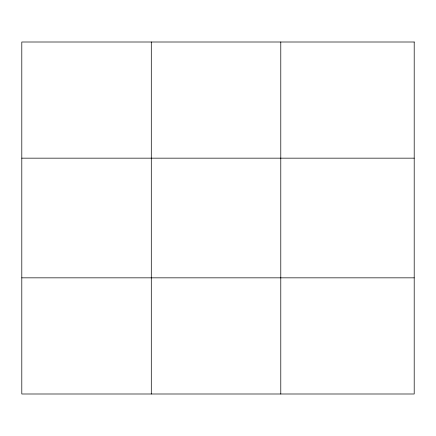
<?xml version="1.0" encoding="UTF-8"?>
<svg xmlns="http://www.w3.org/2000/svg" width="436" height="436" viewBox="0 0 436 436"><rect width="100%" height="100%" fill="white"/><g stroke="black" fill="none" stroke-linecap="round" stroke-linejoin="round"><path stroke-width="0.65" d="M151.292 393.997L151.292 42.003M280.784 393.997L280.784 42.003M21.8 158.159L414.2 158.159M21.8 277.841L414.2 277.841M414.2 42.003L414.2 393.997L21.8 393.997L21.8 42.003L414.2 42.003"/></g></svg>
